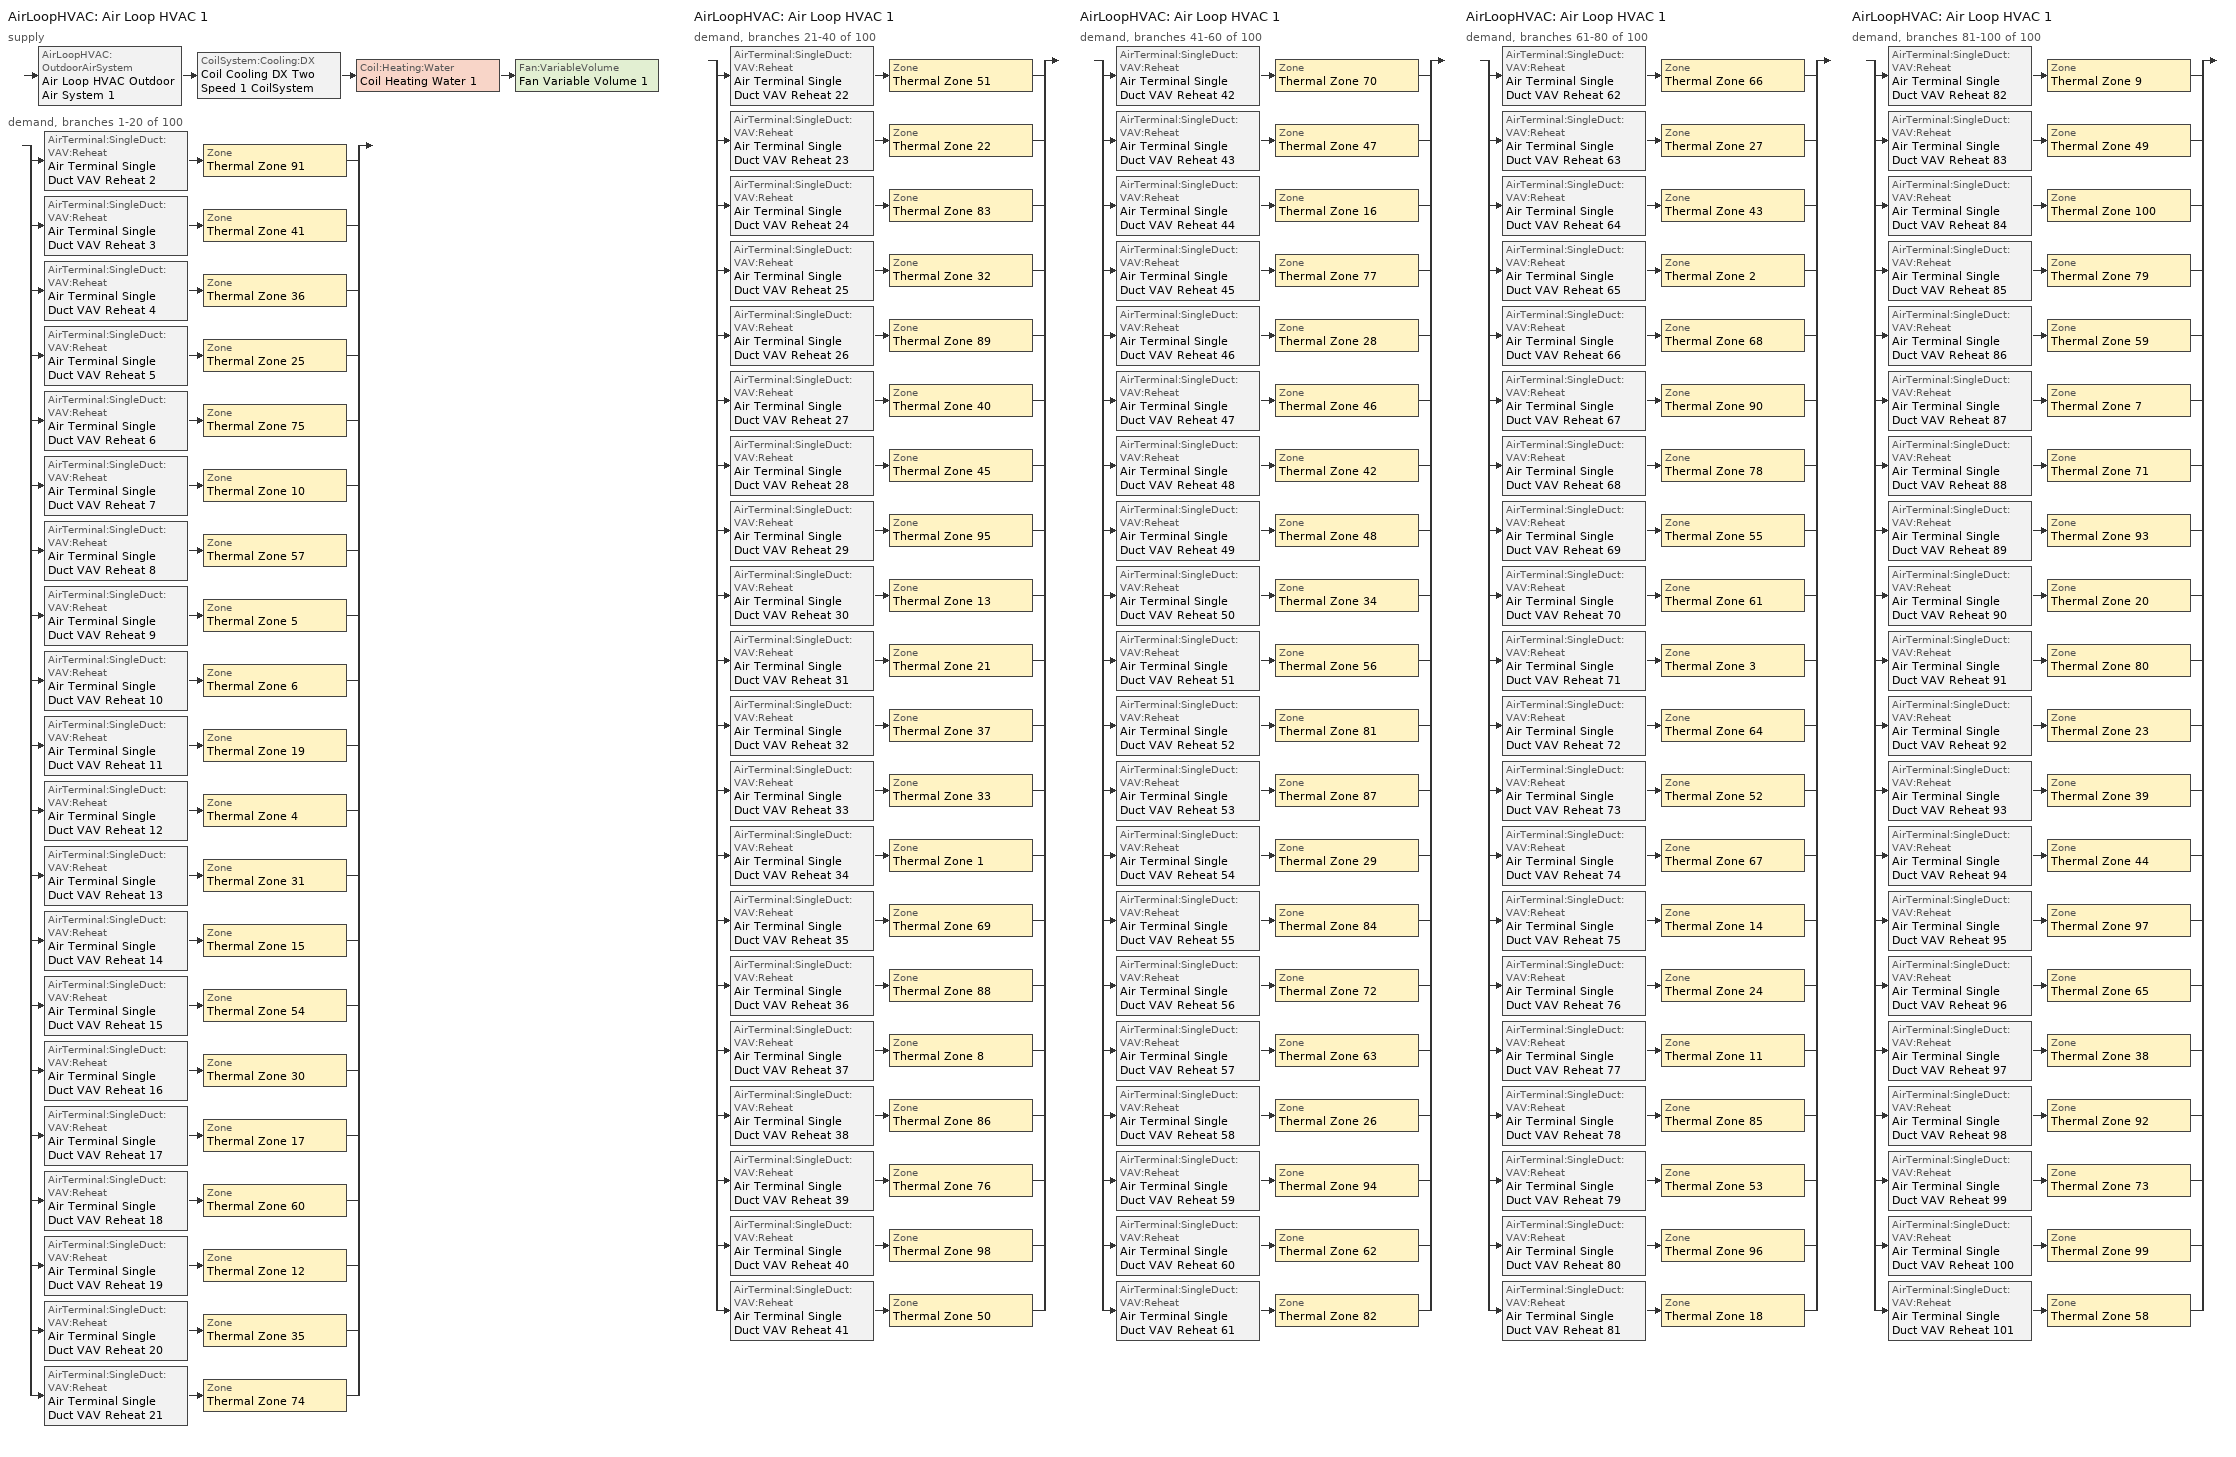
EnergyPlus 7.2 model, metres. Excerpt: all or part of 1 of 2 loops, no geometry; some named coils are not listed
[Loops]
AirLoopHVAC 'Air Loop HVAC 1'
 supply: AirLoopHVAC:OutdoorAirSystem 'Air Loop HVAC Outdoor Air System 1' > CoilSystem:Cooling:DX 'Coil Cooling DX Two Speed 1 CoilSystem' > Coil:Heating:Water 'Coil Heating Water 1' > Fan:VariableVolume 'Fan Variable Volume 1'
 demand, branches 1-20 of 100: split
  | AirTerminal:SingleDuct:VAV:Reheat 'Air Terminal Single Duct VAV Reheat 2' > Zone 'Thermal Zone 91'
  | AirTerminal:SingleDuct:VAV:Reheat 'Air Terminal Single Duct VAV Reheat 3' > Zone 'Thermal Zone 41'
  | AirTerminal:SingleDuct:VAV:Reheat 'Air Terminal Single Duct VAV Reheat 4' > Zone 'Thermal Zone 36'
  | AirTerminal:SingleDuct:VAV:Reheat 'Air Terminal Single Duct VAV Reheat 5' > Zone 'Thermal Zone 25'
  | AirTerminal:SingleDuct:VAV:Reheat 'Air Terminal Single Duct VAV Reheat 6' > Zone 'Thermal Zone 75'
  | AirTerminal:SingleDuct:VAV:Reheat 'Air Terminal Single Duct VAV Reheat 7' > Zone 'Thermal Zone 10'
  | AirTerminal:SingleDuct:VAV:Reheat 'Air Terminal Single Duct VAV Reheat 8' > Zone 'Thermal Zone 57'
  | AirTerminal:SingleDuct:VAV:Reheat 'Air Terminal Single Duct VAV Reheat 9' > Zone 'Thermal Zone 5'
  | AirTerminal:SingleDuct:VAV:Reheat 'Air Terminal Single Duct VAV Reheat 10' > Zone 'Thermal Zone 6'
  | AirTerminal:SingleDuct:VAV:Reheat 'Air Terminal Single Duct VAV Reheat 11' > Zone 'Thermal Zone 19'
  | AirTerminal:SingleDuct:VAV:Reheat 'Air Terminal Single Duct VAV Reheat 12' > Zone 'Thermal Zone 4'
  | AirTerminal:SingleDuct:VAV:Reheat 'Air Terminal Single Duct VAV Reheat 13' > Zone 'Thermal Zone 31'
  | AirTerminal:SingleDuct:VAV:Reheat 'Air Terminal Single Duct VAV Reheat 14' > Zone 'Thermal Zone 15'
  | AirTerminal:SingleDuct:VAV:Reheat 'Air Terminal Single Duct VAV Reheat 15' > Zone 'Thermal Zone 54'
  | AirTerminal:SingleDuct:VAV:Reheat 'Air Terminal Single Duct VAV Reheat 16' > Zone 'Thermal Zone 30'
  | AirTerminal:SingleDuct:VAV:Reheat 'Air Terminal Single Duct VAV Reheat 17' > Zone 'Thermal Zone 17'
  | AirTerminal:SingleDuct:VAV:Reheat 'Air Terminal Single Duct VAV Reheat 18' > Zone 'Thermal Zone 60'
  | AirTerminal:SingleDuct:VAV:Reheat 'Air Terminal Single Duct VAV Reheat 19' > Zone 'Thermal Zone 12'
  | AirTerminal:SingleDuct:VAV:Reheat 'Air Terminal Single Duct VAV Reheat 20' > Zone 'Thermal Zone 35'
  | AirTerminal:SingleDuct:VAV:Reheat 'Air Terminal Single Duct VAV Reheat 21' > Zone 'Thermal Zone 74'
AirLoopHVAC 'Air Loop HVAC 1'
 demand, branches 21-40 of 100: split
  | AirTerminal:SingleDuct:VAV:Reheat 'Air Terminal Single Duct VAV Reheat 22' > Zone 'Thermal Zone 51'
  | AirTerminal:SingleDuct:VAV:Reheat 'Air Terminal Single Duct VAV Reheat 23' > Zone 'Thermal Zone 22'
  | AirTerminal:SingleDuct:VAV:Reheat 'Air Terminal Single Duct VAV Reheat 24' > Zone 'Thermal Zone 83'
  | AirTerminal:SingleDuct:VAV:Reheat 'Air Terminal Single Duct VAV Reheat 25' > Zone 'Thermal Zone 32'
  | AirTerminal:SingleDuct:VAV:Reheat 'Air Terminal Single Duct VAV Reheat 26' > Zone 'Thermal Zone 89'
  | AirTerminal:SingleDuct:VAV:Reheat 'Air Terminal Single Duct VAV Reheat 27' > Zone 'Thermal Zone 40'
  | AirTerminal:SingleDuct:VAV:Reheat 'Air Terminal Single Duct VAV Reheat 28' > Zone 'Thermal Zone 45'
  | AirTerminal:SingleDuct:VAV:Reheat 'Air Terminal Single Duct VAV Reheat 29' > Zone 'Thermal Zone 95'
  | AirTerminal:SingleDuct:VAV:Reheat 'Air Terminal Single Duct VAV Reheat 30' > Zone 'Thermal Zone 13'
  | AirTerminal:SingleDuct:VAV:Reheat 'Air Terminal Single Duct VAV Reheat 31' > Zone 'Thermal Zone 21'
  | AirTerminal:SingleDuct:VAV:Reheat 'Air Terminal Single Duct VAV Reheat 32' > Zone 'Thermal Zone 37'
  | AirTerminal:SingleDuct:VAV:Reheat 'Air Terminal Single Duct VAV Reheat 33' > Zone 'Thermal Zone 33'
  | AirTerminal:SingleDuct:VAV:Reheat 'Air Terminal Single Duct VAV Reheat 34' > Zone 'Thermal Zone 1'
  | AirTerminal:SingleDuct:VAV:Reheat 'Air Terminal Single Duct VAV Reheat 35' > Zone 'Thermal Zone 69'
  | AirTerminal:SingleDuct:VAV:Reheat 'Air Terminal Single Duct VAV Reheat 36' > Zone 'Thermal Zone 88'
  | AirTerminal:SingleDuct:VAV:Reheat 'Air Terminal Single Duct VAV Reheat 37' > Zone 'Thermal Zone 8'
  | AirTerminal:SingleDuct:VAV:Reheat 'Air Terminal Single Duct VAV Reheat 38' > Zone 'Thermal Zone 86'
  | AirTerminal:SingleDuct:VAV:Reheat 'Air Terminal Single Duct VAV Reheat 39' > Zone 'Thermal Zone 76'
  | AirTerminal:SingleDuct:VAV:Reheat 'Air Terminal Single Duct VAV Reheat 40' > Zone 'Thermal Zone 98'
  | AirTerminal:SingleDuct:VAV:Reheat 'Air Terminal Single Duct VAV Reheat 41' > Zone 'Thermal Zone 50'
AirLoopHVAC 'Air Loop HVAC 1'
 demand, branches 41-60 of 100: split
  | AirTerminal:SingleDuct:VAV:Reheat 'Air Terminal Single Duct VAV Reheat 42' > Zone 'Thermal Zone 70'
  | AirTerminal:SingleDuct:VAV:Reheat 'Air Terminal Single Duct VAV Reheat 43' > Zone 'Thermal Zone 47'
  | AirTerminal:SingleDuct:VAV:Reheat 'Air Terminal Single Duct VAV Reheat 44' > Zone 'Thermal Zone 16'
  | AirTerminal:SingleDuct:VAV:Reheat 'Air Terminal Single Duct VAV Reheat 45' > Zone 'Thermal Zone 77'
  | AirTerminal:SingleDuct:VAV:Reheat 'Air Terminal Single Duct VAV Reheat 46' > Zone 'Thermal Zone 28'
  | AirTerminal:SingleDuct:VAV:Reheat 'Air Terminal Single Duct VAV Reheat 47' > Zone 'Thermal Zone 46'
  | AirTerminal:SingleDuct:VAV:Reheat 'Air Terminal Single Duct VAV Reheat 48' > Zone 'Thermal Zone 42'
  | AirTerminal:SingleDuct:VAV:Reheat 'Air Terminal Single Duct VAV Reheat 49' > Zone 'Thermal Zone 48'
  | AirTerminal:SingleDuct:VAV:Reheat 'Air Terminal Single Duct VAV Reheat 50' > Zone 'Thermal Zone 34'
  | AirTerminal:SingleDuct:VAV:Reheat 'Air Terminal Single Duct VAV Reheat 51' > Zone 'Thermal Zone 56'
  | AirTerminal:SingleDuct:VAV:Reheat 'Air Terminal Single Duct VAV Reheat 52' > Zone 'Thermal Zone 81'
  | AirTerminal:SingleDuct:VAV:Reheat 'Air Terminal Single Duct VAV Reheat 53' > Zone 'Thermal Zone 87'
  | AirTerminal:SingleDuct:VAV:Reheat 'Air Terminal Single Duct VAV Reheat 54' > Zone 'Thermal Zone 29'
  | AirTerminal:SingleDuct:VAV:Reheat 'Air Terminal Single Duct VAV Reheat 55' > Zone 'Thermal Zone 84'
  | AirTerminal:SingleDuct:VAV:Reheat 'Air Terminal Single Duct VAV Reheat 56' > Zone 'Thermal Zone 72'
  | AirTerminal:SingleDuct:VAV:Reheat 'Air Terminal Single Duct VAV Reheat 57' > Zone 'Thermal Zone 63'
  | AirTerminal:SingleDuct:VAV:Reheat 'Air Terminal Single Duct VAV Reheat 58' > Zone 'Thermal Zone 26'
  | AirTerminal:SingleDuct:VAV:Reheat 'Air Terminal Single Duct VAV Reheat 59' > Zone 'Thermal Zone 94'
  | AirTerminal:SingleDuct:VAV:Reheat 'Air Terminal Single Duct VAV Reheat 60' > Zone 'Thermal Zone 62'
  | AirTerminal:SingleDuct:VAV:Reheat 'Air Terminal Single Duct VAV Reheat 61' > Zone 'Thermal Zone 82'
AirLoopHVAC 'Air Loop HVAC 1'
 demand, branches 61-80 of 100: split
  | AirTerminal:SingleDuct:VAV:Reheat 'Air Terminal Single Duct VAV Reheat 62' > Zone 'Thermal Zone 66'
  | AirTerminal:SingleDuct:VAV:Reheat 'Air Terminal Single Duct VAV Reheat 63' > Zone 'Thermal Zone 27'
  | AirTerminal:SingleDuct:VAV:Reheat 'Air Terminal Single Duct VAV Reheat 64' > Zone 'Thermal Zone 43'
  | AirTerminal:SingleDuct:VAV:Reheat 'Air Terminal Single Duct VAV Reheat 65' > Zone 'Thermal Zone 2'
  | AirTerminal:SingleDuct:VAV:Reheat 'Air Terminal Single Duct VAV Reheat 66' > Zone 'Thermal Zone 68'
  | AirTerminal:SingleDuct:VAV:Reheat 'Air Terminal Single Duct VAV Reheat 67' > Zone 'Thermal Zone 90'
  | AirTerminal:SingleDuct:VAV:Reheat 'Air Terminal Single Duct VAV Reheat 68' > Zone 'Thermal Zone 78'
  | AirTerminal:SingleDuct:VAV:Reheat 'Air Terminal Single Duct VAV Reheat 69' > Zone 'Thermal Zone 55'
  | AirTerminal:SingleDuct:VAV:Reheat 'Air Terminal Single Duct VAV Reheat 70' > Zone 'Thermal Zone 61'
  | AirTerminal:SingleDuct:VAV:Reheat 'Air Terminal Single Duct VAV Reheat 71' > Zone 'Thermal Zone 3'
  | AirTerminal:SingleDuct:VAV:Reheat 'Air Terminal Single Duct VAV Reheat 72' > Zone 'Thermal Zone 64'
  | AirTerminal:SingleDuct:VAV:Reheat 'Air Terminal Single Duct VAV Reheat 73' > Zone 'Thermal Zone 52'
  | AirTerminal:SingleDuct:VAV:Reheat 'Air Terminal Single Duct VAV Reheat 74' > Zone 'Thermal Zone 67'
  | AirTerminal:SingleDuct:VAV:Reheat 'Air Terminal Single Duct VAV Reheat 75' > Zone 'Thermal Zone 14'
  | AirTerminal:SingleDuct:VAV:Reheat 'Air Terminal Single Duct VAV Reheat 76' > Zone 'Thermal Zone 24'
  | AirTerminal:SingleDuct:VAV:Reheat 'Air Terminal Single Duct VAV Reheat 77' > Zone 'Thermal Zone 11'
  | AirTerminal:SingleDuct:VAV:Reheat 'Air Terminal Single Duct VAV Reheat 78' > Zone 'Thermal Zone 85'
  | AirTerminal:SingleDuct:VAV:Reheat 'Air Terminal Single Duct VAV Reheat 79' > Zone 'Thermal Zone 53'
  | AirTerminal:SingleDuct:VAV:Reheat 'Air Terminal Single Duct VAV Reheat 80' > Zone 'Thermal Zone 96'
  | AirTerminal:SingleDuct:VAV:Reheat 'Air Terminal Single Duct VAV Reheat 81' > Zone 'Thermal Zone 18'
AirLoopHVAC 'Air Loop HVAC 1'
 demand, branches 81-100 of 100: split
  | AirTerminal:SingleDuct:VAV:Reheat 'Air Terminal Single Duct VAV Reheat 82' > Zone 'Thermal Zone 9'
  | AirTerminal:SingleDuct:VAV:Reheat 'Air Terminal Single Duct VAV Reheat 83' > Zone 'Thermal Zone 49'
  | AirTerminal:SingleDuct:VAV:Reheat 'Air Terminal Single Duct VAV Reheat 84' > Zone 'Thermal Zone 100'
  | AirTerminal:SingleDuct:VAV:Reheat 'Air Terminal Single Duct VAV Reheat 85' > Zone 'Thermal Zone 79'
  | AirTerminal:SingleDuct:VAV:Reheat 'Air Terminal Single Duct VAV Reheat 86' > Zone 'Thermal Zone 59'
  | AirTerminal:SingleDuct:VAV:Reheat 'Air Terminal Single Duct VAV Reheat 87' > Zone 'Thermal Zone 7'
  | AirTerminal:SingleDuct:VAV:Reheat 'Air Terminal Single Duct VAV Reheat 88' > Zone 'Thermal Zone 71'
  | AirTerminal:SingleDuct:VAV:Reheat 'Air Terminal Single Duct VAV Reheat 89' > Zone 'Thermal Zone 93'
  | AirTerminal:SingleDuct:VAV:Reheat 'Air Terminal Single Duct VAV Reheat 90' > Zone 'Thermal Zone 20'
  | AirTerminal:SingleDuct:VAV:Reheat 'Air Terminal Single Duct VAV Reheat 91' > Zone 'Thermal Zone 80'
  | AirTerminal:SingleDuct:VAV:Reheat 'Air Terminal Single Duct VAV Reheat 92' > Zone 'Thermal Zone 23'
  | AirTerminal:SingleDuct:VAV:Reheat 'Air Terminal Single Duct VAV Reheat 93' > Zone 'Thermal Zone 39'
  | AirTerminal:SingleDuct:VAV:Reheat 'Air Terminal Single Duct VAV Reheat 94' > Zone 'Thermal Zone 44'
  | AirTerminal:SingleDuct:VAV:Reheat 'Air Terminal Single Duct VAV Reheat 95' > Zone 'Thermal Zone 97'
  | AirTerminal:SingleDuct:VAV:Reheat 'Air Terminal Single Duct VAV Reheat 96' > Zone 'Thermal Zone 65'
  | AirTerminal:SingleDuct:VAV:Reheat 'Air Terminal Single Duct VAV Reheat 97' > Zone 'Thermal Zone 38'
  | AirTerminal:SingleDuct:VAV:Reheat 'Air Terminal Single Duct VAV Reheat 98' > Zone 'Thermal Zone 92'
  | AirTerminal:SingleDuct:VAV:Reheat 'Air Terminal Single Duct VAV Reheat 99' > Zone 'Thermal Zone 73'
  | AirTerminal:SingleDuct:VAV:Reheat 'Air Terminal Single Duct VAV Reheat 100' > Zone 'Thermal Zone 99'
  | AirTerminal:SingleDuct:VAV:Reheat 'Air Terminal Single Duct VAV Reheat 101' > Zone 'Thermal Zone 58'
[AirLoopHVAC]
Air Loop HVAC 1: Design Supply Air Flow Rate {m3/s}=AutoSize
[Sizing:System]
Air Loop HVAC 1: Type of Load to Size On=Sensible; Design Outdoor Air Flow Rate {m3/s}=Autosize; Minimum System Air Flow Ratio=0.3; Preheat Design Temperature {C}=7; Preheat Design Humidity Ratio {kgWater/kgDryAir}=0.008; Precool Design Temperature {C}=12.8; Precool Design Humidity Ratio {kgWater/kgDryAir}=0.008; Central Cooling Design Supply Air Temperature {C}=12.8; Central Heating Design Supply Air Temperature {C}=12.8; Sizing Option=NonCoincident; 100% Outdoor Air in Cooling=Yes; 100% Outdoor Air in Heating=Yes; Central Cooling Design Supply Air Humidity Ratio {kgWater/kgDryAir}=0.0085; Central Heating Design Supply Air Humidity Ratio {kgWater/kgDryAir}=0.008; Cooling Design Air Flow Method=DesignDay; Cooling Design Air Flow Rate {m3/s}=0; Heating Design Air Flow Method=DesignDay; Heating Design Air Flow Rate {m3/s}=0; System Outdoor Air Method=ZoneSum
[Controller:WaterCoil]
Controller Water Coil 1: Control Variable=Temperature; Action=Normal; Actuator Variable=Flow; Controller Convergence Tolerance {deltaC}=Autosize; Maximum Actuated Flow {m3/s}=Autosize; Minimum Actuated Flow {m3/s}=1e-07
[Controller:OutdoorAir]
Controller Outdoor Air 1: Minimum Outdoor Air Flow Rate {m3/s}=Autosize; Maximum Outdoor Air Flow Rate {m3/s}=Autosize; Economizer Control Type=FixedDryBulb; Economizer Control Action Type=ModulateFlow; Economizer Maximum Limit Dry-Bulb Temperature {C}=30; Economizer Maximum Limit Enthalpy {J/kg}=64000; Economizer Minimum Limit Dry-Bulb Temperature {C}=-100; Lockout Type=NoLockout; Minimum Limit Type=FixedMinimum; High Humidity Control=No; Control High Indoor Humidity Based on Outdoor Humidity Ratio=Yes; Heat Recovery Bypass Control Type=BypassWhenOAFlowGreaterThanMinimum
[SetpointManager:MixedAir] Control Variable=Temperature
Setpoint Manager Mixed Air 3; Setpoint Manager Mixed Air 2; Setpoint Manager Mixed Air 1
[CoilSystem:Cooling:DX]
Coil Cooling DX Two Speed 1 CoilSystem: Availability Schedule=Always_On; Cooling Coil=Coil Cooling DX Two Speed 1
[Coil:Cooling:DX:TwoSpeed]
Coil Cooling DX Two Speed 1: Availability Schedule=Always_On; Rated High Speed Total Cooling Capacity {W}=Autosize; Rated High Speed Sensible Heat Ratio=Autosize; Rated High Speed COP {W/W}=5.5; Rated High Speed Air Flow Rate {m3/s}=Autosize; Total Cooling Capacity Function of Temperature Curve=Curve Biquadratic 1; Total Cooling Capacity Function of Flow Fraction Curve=Curve Quadratic 1; Energy Input Ratio Function of Temperature Curve=Curve Biquadratic 2; Energy Input Ratio Function of Flow Fraction Curve=Curve Quadratic 2; Part Load Fraction Correlation Curve=Curve Quadratic 3; Rated Low Speed Total Cooling Capacity {W}=Autosize; Rated Low Speed Sensible Heat Ratio=0.69; Rated Low Speed COP {W/W}=6.6; Rated Low Speed Air Flow Rate {m3/s}=Autosize; Low Speed Total Cooling Capacity Function of Temperature Curve=Curve Biquadratic 3; Low Speed Energy Input Ratio Function of Temperature Curve=Curve Biquadratic 4; Condenser Type=AirCooled; High Speed Evaporative Condenser Effectiveness=0; Low Speed Evaporative Condenser Effectiveness=0; Basin Heater Capacity {W/K}=10; Basin Heater Setpoint Temperature {C}=2
[Coil:Heating:Water]
Coil Heating Water 1: Availability Schedule=Always_On; U-Factor Times Area Value {W/K}=Autosize; Maximum Water Flow Rate {m3/s}=Autosize; Performance Input Method=UFactorTimesAreaAndDesignWaterFlowRate; Rated Capacity {W}=Autosize; Rated Inlet Water Temperature {C}=82.2; Rated Inlet Air Temperature {C}=16.6; Rated Outlet Water Temperature {C}=71.1; Rated Outlet Air Temperature {C}=32.2; Rated Ratio for Air and Water Convection=0.5
[Fan:VariableVolume]
Fan Variable Volume 1: Availability Schedule=Always_On; Fan Efficiency=0.5; Pressure Rise {Pa}=500; Maximum Flow Rate {m3/s}=AutoSize; Fan Power Minimum Flow Rate Input Method=FixedFlowRate; Fan Power Minimum Flow Fraction=0; Fan Power Minimum Air Flow Rate {m3/s}=0; Motor Efficiency=0.93; Motor In Airstream Fraction=1; Fan Power Coefficient 1=0.0407599; Fan Power Coefficient 2=0.088045; Fan Power Coefficient 3=-0.0729261; Fan Power Coefficient 4=0.94374; Fan Power Coefficient 5=0
[SetpointManager:Scheduled]
Setpoint Manager Scheduled 1: Control Variable=Temperature; Schedule=Deck_Temperature
[AirTerminal:SingleDuct:VAV:Reheat] Availability Schedule=Always_On; Maximum Air Flow Rate {m3/s}=Autosize; Zone Minimum Air Flow Input Method=Constant; Constant Minimum Air Flow Fraction=0.3; Fixed Minimum Air Flow Rate {m3/s}=0.3; Maximum Hot Water or Steam Flow Rate {m3/s}=Autosize; Minimum Hot Water or Steam Flow Rate {m3/s}=0; Convergence Tolerance=0.001; Damper Heating Action=Normal; Maximum Flow per Zone Floor Area During Reheat {m3/s-m2}=Autocalculate; Maximum Flow Fraction During Reheat=Autocalculate; Maximum Reheat Air Temperature {C}=35
Name | Reheat Coil
Air Terminal Single Duct VAV Reheat 2 | Coil Heating Water 3
Air Terminal Single Duct VAV Reheat 3 | Coil Heating Water 4
Air Terminal Single Duct VAV Reheat 4 | Coil Heating Water 5
Air Terminal Single Duct VAV Reheat 5 | Coil Heating Water 6
Air Terminal Single Duct VAV Reheat 6 | Coil Heating Water 7
Air Terminal Single Duct VAV Reheat 7 | Coil Heating Water 8
Air Terminal Single Duct VAV Reheat 8 | Coil Heating Water 9
Air Terminal Single Duct VAV Reheat 9 | Coil Heating Water 10
Air Terminal Single Duct VAV Reheat 10 | Coil Heating Water 11
Air Terminal Single Duct VAV Reheat 11 | Coil Heating Water 12
Air Terminal Single Duct VAV Reheat 12 | Coil Heating Water 13
Air Terminal Single Duct VAV Reheat 13 | Coil Heating Water 14
Air Terminal Single Duct VAV Reheat 14 | Coil Heating Water 15
Air Terminal Single Duct VAV Reheat 15 | Coil Heating Water 16
Air Terminal Single Duct VAV Reheat 16 | Coil Heating Water 17
Air Terminal Single Duct VAV Reheat 17 | Coil Heating Water 18
Air Terminal Single Duct VAV Reheat 18 | Coil Heating Water 19
Air Terminal Single Duct VAV Reheat 19 | Coil Heating Water 20
Air Terminal Single Duct VAV Reheat 20 | Coil Heating Water 21
Air Terminal Single Duct VAV Reheat 21 | Coil Heating Water 22
Air Terminal Single Duct VAV Reheat 22 | Coil Heating Water 23
Air Terminal Single Duct VAV Reheat 23 | Coil Heating Water 24
Air Terminal Single Duct VAV Reheat 24 | Coil Heating Water 25
Air Terminal Single Duct VAV Reheat 25 | Coil Heating Water 26
Air Terminal Single Duct VAV Reheat 26 | Coil Heating Water 27
Air Terminal Single Duct VAV Reheat 27 | Coil Heating Water 28
Air Terminal Single Duct VAV Reheat 28 | Coil Heating Water 29
Air Terminal Single Duct VAV Reheat 29 | Coil Heating Water 30
Air Terminal Single Duct VAV Reheat 30 | Coil Heating Water 31
Air Terminal Single Duct VAV Reheat 31 | Coil Heating Water 32
Air Terminal Single Duct VAV Reheat 32 | Coil Heating Water 33
Air Terminal Single Duct VAV Reheat 33 | Coil Heating Water 34
Air Terminal Single Duct VAV Reheat 34 | Coil Heating Water 35
Air Terminal Single Duct VAV Reheat 35 | Coil Heating Water 36
Air Terminal Single Duct VAV Reheat 36 | Coil Heating Water 37
Air Terminal Single Duct VAV Reheat 37 | Coil Heating Water 38
Air Terminal Single Duct VAV Reheat 38 | Coil Heating Water 39
Air Terminal Single Duct VAV Reheat 39 | Coil Heating Water 40
Air Terminal Single Duct VAV Reheat 40 | Coil Heating Water 41
Air Terminal Single Duct VAV Reheat 41 | Coil Heating Water 42
Air Terminal Single Duct VAV Reheat 42 | Coil Heating Water 43
Air Terminal Single Duct VAV Reheat 43 | Coil Heating Water 44
Air Terminal Single Duct VAV Reheat 44 | Coil Heating Water 45
Air Terminal Single Duct VAV Reheat 45 | Coil Heating Water 46
Air Terminal Single Duct VAV Reheat 46 | Coil Heating Water 47
Air Terminal Single Duct VAV Reheat 47 | Coil Heating Water 48
Air Terminal Single Duct VAV Reheat 48 | Coil Heating Water 49
Air Terminal Single Duct VAV Reheat 49 | Coil Heating Water 50
Air Terminal Single Duct VAV Reheat 50 | Coil Heating Water 51
Air Terminal Single Duct VAV Reheat 51 | Coil Heating Water 52
Air Terminal Single Duct VAV Reheat 52 | Coil Heating Water 53
Air Terminal Single Duct VAV Reheat 53 | Coil Heating Water 54
Air Terminal Single Duct VAV Reheat 54 | Coil Heating Water 55
Air Terminal Single Duct VAV Reheat 55 | Coil Heating Water 56
Air Terminal Single Duct VAV Reheat 56 | Coil Heating Water 57
Air Terminal Single Duct VAV Reheat 57 | Coil Heating Water 58
Air Terminal Single Duct VAV Reheat 58 | Coil Heating Water 59
Air Terminal Single Duct VAV Reheat 59 | Coil Heating Water 60
Air Terminal Single Duct VAV Reheat 60 | Coil Heating Water 61
Air Terminal Single Duct VAV Reheat 61 | Coil Heating Water 62
Air Terminal Single Duct VAV Reheat 62 | Coil Heating Water 63
Air Terminal Single Duct VAV Reheat 63 | Coil Heating Water 64
Air Terminal Single Duct VAV Reheat 64 | Coil Heating Water 65
Air Terminal Single Duct VAV Reheat 65 | Coil Heating Water 66
Air Terminal Single Duct VAV Reheat 66 | Coil Heating Water 67
Air Terminal Single Duct VAV Reheat 67 | Coil Heating Water 68
Air Terminal Single Duct VAV Reheat 68 | Coil Heating Water 69
Air Terminal Single Duct VAV Reheat 69 | Coil Heating Water 70
Air Terminal Single Duct VAV Reheat 70 | Coil Heating Water 71
Air Terminal Single Duct VAV Reheat 71 | Coil Heating Water 72
Air Terminal Single Duct VAV Reheat 72 | Coil Heating Water 73
Air Terminal Single Duct VAV Reheat 73 | Coil Heating Water 74
Air Terminal Single Duct VAV Reheat 74 | Coil Heating Water 75
Air Terminal Single Duct VAV Reheat 75 | Coil Heating Water 76
Air Terminal Single Duct VAV Reheat 76 | Coil Heating Water 77
Air Terminal Single Duct VAV Reheat 77 | Coil Heating Water 78
Air Terminal Single Duct VAV Reheat 78 | Coil Heating Water 79
Air Terminal Single Duct VAV Reheat 79 | Coil Heating Water 80
Air Terminal Single Duct VAV Reheat 80 | Coil Heating Water 81
Air Terminal Single Duct VAV Reheat 81 | Coil Heating Water 82
Air Terminal Single Duct VAV Reheat 82 | Coil Heating Water 83
Air Terminal Single Duct VAV Reheat 83 | Coil Heating Water 84
Air Terminal Single Duct VAV Reheat 84 | Coil Heating Water 85
Air Terminal Single Duct VAV Reheat 85 | Coil Heating Water 86
Air Terminal Single Duct VAV Reheat 86 | Coil Heating Water 87
Air Terminal Single Duct VAV Reheat 87 | Coil Heating Water 88
Air Terminal Single Duct VAV Reheat 88 | Coil Heating Water 89
Air Terminal Single Duct VAV Reheat 89 | Coil Heating Water 90
Air Terminal Single Duct VAV Reheat 90 | Coil Heating Water 91
Air Terminal Single Duct VAV Reheat 91 | Coil Heating Water 92
Air Terminal Single Duct VAV Reheat 92 | Coil Heating Water 93
Air Terminal Single Duct VAV Reheat 93 | Coil Heating Water 94
Air Terminal Single Duct VAV Reheat 94 | Coil Heating Water 95
Air Terminal Single Duct VAV Reheat 95 | Coil Heating Water 96
Air Terminal Single Duct VAV Reheat 96 | Coil Heating Water 97
Air Terminal Single Duct VAV Reheat 97 | Coil Heating Water 98
Air Terminal Single Duct VAV Reheat 98 | Coil Heating Water 99
Air Terminal Single Duct VAV Reheat 99 | Coil Heating Water 100
Air Terminal Single Duct VAV Reheat 100 | Coil Heating Water 101
Air Terminal Single Duct VAV Reheat 101 | Coil Heating Water 102
[ZoneControl:Thermostat] Control Object Type 1=ThermostatSetpoint:DualSetpoint; Control Name 1=Thermostat Setpoint Dual Setpoint 1
Name | Zone or ZoneList | Control Type Schedule
Thermal Zone 95 Thermostat | Thermal Zone 95 | Thermal Zone 95 Thermostat Schedule
Thermal Zone 24 Thermostat | Thermal Zone 24 | Thermal Zone 24 Thermostat Schedule
Thermal Zone 99 Thermostat | Thermal Zone 99 | Thermal Zone 99 Thermostat Schedule
Thermal Zone 50 Thermostat | Thermal Zone 50 | Thermal Zone 50 Thermostat Schedule
Thermal Zone 4 Thermostat | Thermal Zone 4 | Thermal Zone 4 Thermostat Schedule
Thermal Zone 94 Thermostat | Thermal Zone 94 | Thermal Zone 94 Thermostat Schedule
Thermal Zone 65 Thermostat | Thermal Zone 65 | Thermal Zone 65 Thermostat Schedule
Thermal Zone 32 Thermostat | Thermal Zone 32 | Thermal Zone 32 Thermostat Schedule
Thermal Zone 20 Thermostat | Thermal Zone 20 | Thermal Zone 20 Thermostat Schedule
Thermal Zone 51 Thermostat | Thermal Zone 51 | Thermal Zone 51 Thermostat Schedule
Thermal Zone 58 Thermostat | Thermal Zone 58 | Thermal Zone 58 Thermostat Schedule
Thermal Zone 41 Thermostat | Thermal Zone 41 | Thermal Zone 41 Thermostat Schedule
Thermal Zone 38 Thermostat | Thermal Zone 38 | Thermal Zone 38 Thermostat Schedule
Thermal Zone 37 Thermostat | Thermal Zone 37 | Thermal Zone 37 Thermostat Schedule
Thermal Zone 39 Thermostat | Thermal Zone 39 | Thermal Zone 39 Thermostat Schedule
Thermal Zone 92 Thermostat | Thermal Zone 92 | Thermal Zone 92 Thermostat Schedule
Thermal Zone 56 Thermostat | Thermal Zone 56 | Thermal Zone 56 Thermostat Schedule
Thermal Zone 59 Thermostat | Thermal Zone 59 | Thermal Zone 59 Thermostat Schedule
Thermal Zone 76 Thermostat | Thermal Zone 76 | Thermal Zone 76 Thermostat Schedule
Thermal Zone 77 Thermostat | Thermal Zone 77 | Thermal Zone 77 Thermostat Schedule
Thermal Zone 93 Thermostat | Thermal Zone 93 | Thermal Zone 93 Thermostat Schedule
Thermal Zone 25 Thermostat | Thermal Zone 25 | Thermal Zone 25 Thermostat Schedule
Thermal Zone 35 Thermostat | Thermal Zone 35 | Thermal Zone 35 Thermostat Schedule
Thermal Zone 66 Thermostat | Thermal Zone 66 | Thermal Zone 66 Thermostat Schedule
Thermal Zone 79 Thermostat | Thermal Zone 79 | Thermal Zone 79 Thermostat Schedule
Thermal Zone 34 Thermostat | Thermal Zone 34 | Thermal Zone 34 Thermostat Schedule
Thermal Zone 1 Thermostat | Thermal Zone 1 | Thermal Zone 1 Thermostat Schedule
Thermal Zone 73 Thermostat | Thermal Zone 73 | Thermal Zone 73 Thermostat Schedule
Thermal Zone 55 Thermostat | Thermal Zone 55 | Thermal Zone 55 Thermostat Schedule
Thermal Zone 9 Thermostat | Thermal Zone 9 | Thermal Zone 9 Thermostat Schedule
Thermal Zone 90 Thermostat | Thermal Zone 90 | Thermal Zone 90 Thermostat Schedule
Thermal Zone 71 Thermostat | Thermal Zone 71 | Thermal Zone 71 Thermostat Schedule
Thermal Zone 86 Thermostat | Thermal Zone 86 | Thermal Zone 86 Thermostat Schedule
Thermal Zone 30 Thermostat | Thermal Zone 30 | Thermal Zone 30 Thermostat Schedule
Thermal Zone 8 Thermostat | Thermal Zone 8 | Thermal Zone 8 Thermostat Schedule
Thermal Zone 45 Thermostat | Thermal Zone 45 | Thermal Zone 45 Thermostat Schedule
Thermal Zone 40 Thermostat | Thermal Zone 40 | Thermal Zone 40 Thermostat Schedule
Thermal Zone 46 Thermostat | Thermal Zone 46 | Thermal Zone 46 Thermostat Schedule
Thermal Zone 62 Thermostat | Thermal Zone 62 | Thermal Zone 62 Thermostat Schedule
Thermal Zone 18 Thermostat | Thermal Zone 18 | Thermal Zone 18 Thermostat Schedule
Thermal Zone 57 Thermostat | Thermal Zone 57 | Thermal Zone 57 Thermostat Schedule
Thermal Zone 98 Thermostat | Thermal Zone 98 | Thermal Zone 98 Thermostat Schedule
Thermal Zone 48 Thermostat | Thermal Zone 48 | Thermal Zone 48 Thermostat Schedule
Thermal Zone 21 Thermostat | Thermal Zone 21 | Thermal Zone 21 Thermostat Schedule
Thermal Zone 7 Thermostat | Thermal Zone 7 | Thermal Zone 7 Thermostat Schedule
Thermal Zone 85 Thermostat | Thermal Zone 85 | Thermal Zone 85 Thermostat Schedule
Thermal Zone 60 Thermostat | Thermal Zone 60 | Thermal Zone 60 Thermostat Schedule
Thermal Zone 43 Thermostat | Thermal Zone 43 | Thermal Zone 43 Thermostat Schedule
Thermal Zone 19 Thermostat | Thermal Zone 19 | Thermal Zone 19 Thermostat Schedule
Thermal Zone 89 Thermostat | Thermal Zone 89 | Thermal Zone 89 Thermostat Schedule
Thermal Zone 53 Thermostat | Thermal Zone 53 | Thermal Zone 53 Thermostat Schedule
Thermal Zone 80 Thermostat | Thermal Zone 80 | Thermal Zone 80 Thermostat Schedule
Thermal Zone 78 Thermostat | Thermal Zone 78 | Thermal Zone 78 Thermostat Schedule
Thermal Zone 69 Thermostat | Thermal Zone 69 | Thermal Zone 69 Thermostat Schedule
Thermal Zone 28 Thermostat | Thermal Zone 28 | Thermal Zone 28 Thermostat Schedule
Thermal Zone 10 Thermostat | Thermal Zone 10 | Thermal Zone 10 Thermostat Schedule
Thermal Zone 5 Thermostat | Thermal Zone 5 | Thermal Zone 5 Thermostat Schedule
Thermal Zone 27 Thermostat | Thermal Zone 27 | Thermal Zone 27 Thermostat Schedule
Thermal Zone 81 Thermostat | Thermal Zone 81 | Thermal Zone 81 Thermostat Schedule
Thermal Zone 68 Thermostat | Thermal Zone 68 | Thermal Zone 68 Thermostat Schedule
Thermal Zone 67 Thermostat | Thermal Zone 67 | Thermal Zone 67 Thermostat Schedule
Thermal Zone 61 Thermostat | Thermal Zone 61 | Thermal Zone 61 Thermostat Schedule
Thermal Zone 100 Thermostat | Thermal Zone 100 | Thermal Zone 100 Thermostat Schedule
Thermal Zone 91 Thermostat | Thermal Zone 91 | Thermal Zone 91 Thermostat Schedule
Thermal Zone 75 Thermostat | Thermal Zone 75 | Thermal Zone 75 Thermostat Schedule
Thermal Zone 36 Thermostat | Thermal Zone 36 | Thermal Zone 36 Thermostat Schedule
Thermal Zone 15 Thermostat | Thermal Zone 15 | Thermal Zone 15 Thermostat Schedule
Thermal Zone 88 Thermostat | Thermal Zone 88 | Thermal Zone 88 Thermostat Schedule
Thermal Zone 16 Thermostat | Thermal Zone 16 | Thermal Zone 16 Thermostat Schedule
Thermal Zone 11 Thermostat | Thermal Zone 11 | Thermal Zone 11 Thermostat Schedule
Thermal Zone 44 Thermostat | Thermal Zone 44 | Thermal Zone 44 Thermostat Schedule
Thermal Zone 70 Thermostat | Thermal Zone 70 | Thermal Zone 70 Thermostat Schedule
Thermal Zone 97 Thermostat | Thermal Zone 97 | Thermal Zone 97 Thermostat Schedule
Thermal Zone 84 Thermostat | Thermal Zone 84 | Thermal Zone 84 Thermostat Schedule
Thermal Zone 14 Thermostat | Thermal Zone 14 | Thermal Zone 14 Thermostat Schedule
Thermal Zone 12 Thermostat | Thermal Zone 12 | Thermal Zone 12 Thermostat Schedule
Thermal Zone 83 Thermostat | Thermal Zone 83 | Thermal Zone 83 Thermostat Schedule
Thermal Zone 52 Thermostat | Thermal Zone 52 | Thermal Zone 52 Thermostat Schedule
Thermal Zone 33 Thermostat | Thermal Zone 33 | Thermal Zone 33 Thermostat Schedule
Thermal Zone 82 Thermostat | Thermal Zone 82 | Thermal Zone 82 Thermostat Schedule
Thermal Zone 3 Thermostat | Thermal Zone 3 | Thermal Zone 3 Thermostat Schedule
Thermal Zone 49 Thermostat | Thermal Zone 49 | Thermal Zone 49 Thermostat Schedule
Thermal Zone 13 Thermostat | Thermal Zone 13 | Thermal Zone 13 Thermostat Schedule
Thermal Zone 42 Thermostat | Thermal Zone 42 | Thermal Zone 42 Thermostat Schedule
Thermal Zone 47 Thermostat | Thermal Zone 47 | Thermal Zone 47 Thermostat Schedule
Thermal Zone 64 Thermostat | Thermal Zone 64 | Thermal Zone 64 Thermostat Schedule
Thermal Zone 54 Thermostat | Thermal Zone 54 | Thermal Zone 54 Thermostat Schedule
Thermal Zone 74 Thermostat | Thermal Zone 74 | Thermal Zone 74 Thermostat Schedule
Thermal Zone 6 Thermostat | Thermal Zone 6 | Thermal Zone 6 Thermostat Schedule
Thermal Zone 23 Thermostat | Thermal Zone 23 | Thermal Zone 23 Thermostat Schedule
Thermal Zone 63 Thermostat | Thermal Zone 63 | Thermal Zone 63 Thermostat Schedule
Thermal Zone 29 Thermostat | Thermal Zone 29 | Thermal Zone 29 Thermostat Schedule
Thermal Zone 96 Thermostat | Thermal Zone 96 | Thermal Zone 96 Thermostat Schedule
Thermal Zone 26 Thermostat | Thermal Zone 26 | Thermal Zone 26 Thermostat Schedule
Thermal Zone 17 Thermostat | Thermal Zone 17 | Thermal Zone 17 Thermostat Schedule
Thermal Zone 72 Thermostat | Thermal Zone 72 | Thermal Zone 72 Thermostat Schedule
Thermal Zone 31 Thermostat | Thermal Zone 31 | Thermal Zone 31 Thermostat Schedule
Thermal Zone 22 Thermostat | Thermal Zone 22 | Thermal Zone 22 Thermostat Schedule
Thermal Zone 87 Thermostat | Thermal Zone 87 | Thermal Zone 87 Thermostat Schedule
Thermal Zone 2 Thermostat | Thermal Zone 2 | Thermal Zone 2 Thermostat Schedule
[ThermostatSetpoint:DualSetpoint]
Thermostat Setpoint Dual Setpoint 1: Heating Setpoint Temperature Schedule=Heating Sch; Cooling Setpoint Temperature Schedule=Cooling Sch
[Zone equipment]
Thermal Zone 95: Air Terminal Single Duct VAV Reheat 29
Thermal Zone 24: Air Terminal Single Duct VAV Reheat 76
Thermal Zone 99: Air Terminal Single Duct VAV Reheat 100
Thermal Zone 50: Air Terminal Single Duct VAV Reheat 41
Thermal Zone 4: Air Terminal Single Duct VAV Reheat 12
Thermal Zone 94: Air Terminal Single Duct VAV Reheat 59
Thermal Zone 65: Air Terminal Single Duct VAV Reheat 96
Thermal Zone 32: Air Terminal Single Duct VAV Reheat 25
Thermal Zone 20: Air Terminal Single Duct VAV Reheat 90
Thermal Zone 51: Air Terminal Single Duct VAV Reheat 22
Thermal Zone 58: Air Terminal Single Duct VAV Reheat 101
Thermal Zone 41: Air Terminal Single Duct VAV Reheat 3
Thermal Zone 38: Air Terminal Single Duct VAV Reheat 97
Thermal Zone 37: Air Terminal Single Duct VAV Reheat 32
Thermal Zone 39: Air Terminal Single Duct VAV Reheat 93
Thermal Zone 92: Air Terminal Single Duct VAV Reheat 98
Thermal Zone 56: Air Terminal Single Duct VAV Reheat 51
Thermal Zone 59: Air Terminal Single Duct VAV Reheat 86
Thermal Zone 76: Air Terminal Single Duct VAV Reheat 39
Thermal Zone 77: Air Terminal Single Duct VAV Reheat 45
Thermal Zone 93: Air Terminal Single Duct VAV Reheat 89
Thermal Zone 25: Air Terminal Single Duct VAV Reheat 5
Thermal Zone 35: Air Terminal Single Duct VAV Reheat 20
Thermal Zone 66: Air Terminal Single Duct VAV Reheat 62
Thermal Zone 79: Air Terminal Single Duct VAV Reheat 85
Thermal Zone 34: Air Terminal Single Duct VAV Reheat 50
Thermal Zone 1: Air Terminal Single Duct VAV Reheat 34
Thermal Zone 73: Air Terminal Single Duct VAV Reheat 99
Thermal Zone 55: Air Terminal Single Duct VAV Reheat 69
Thermal Zone 9: Air Terminal Single Duct VAV Reheat 82
Thermal Zone 90: Air Terminal Single Duct VAV Reheat 67
Thermal Zone 71: Air Terminal Single Duct VAV Reheat 88
Thermal Zone 86: Air Terminal Single Duct VAV Reheat 38
Thermal Zone 30: Air Terminal Single Duct VAV Reheat 16
Thermal Zone 8: Air Terminal Single Duct VAV Reheat 37
Thermal Zone 45: Air Terminal Single Duct VAV Reheat 28
Thermal Zone 40: Air Terminal Single Duct VAV Reheat 27
Thermal Zone 46: Air Terminal Single Duct VAV Reheat 47
Thermal Zone 62: Air Terminal Single Duct VAV Reheat 60
Thermal Zone 18: Air Terminal Single Duct VAV Reheat 81
Thermal Zone 57: Air Terminal Single Duct VAV Reheat 8
Thermal Zone 98: Air Terminal Single Duct VAV Reheat 40
Thermal Zone 48: Air Terminal Single Duct VAV Reheat 49
Thermal Zone 21: Air Terminal Single Duct VAV Reheat 31
Thermal Zone 7: Air Terminal Single Duct VAV Reheat 87
Thermal Zone 85: Air Terminal Single Duct VAV Reheat 78
Thermal Zone 60: Air Terminal Single Duct VAV Reheat 18
Thermal Zone 43: Air Terminal Single Duct VAV Reheat 64
Thermal Zone 19: Air Terminal Single Duct VAV Reheat 11
Thermal Zone 89: Air Terminal Single Duct VAV Reheat 26
Thermal Zone 53: Air Terminal Single Duct VAV Reheat 79
Thermal Zone 80: Air Terminal Single Duct VAV Reheat 91
Thermal Zone 78: Air Terminal Single Duct VAV Reheat 68
Thermal Zone 69: Air Terminal Single Duct VAV Reheat 35
Thermal Zone 28: Air Terminal Single Duct VAV Reheat 46
Thermal Zone 10: Air Terminal Single Duct VAV Reheat 7
Thermal Zone 5: Air Terminal Single Duct VAV Reheat 9
Thermal Zone 27: Air Terminal Single Duct VAV Reheat 63
Thermal Zone 81: Air Terminal Single Duct VAV Reheat 52
Thermal Zone 68: Air Terminal Single Duct VAV Reheat 66
Thermal Zone 67: Air Terminal Single Duct VAV Reheat 74
Thermal Zone 61: Air Terminal Single Duct VAV Reheat 70
Thermal Zone 100: Air Terminal Single Duct VAV Reheat 84
Thermal Zone 91: Air Terminal Single Duct VAV Reheat 2
Thermal Zone 75: Air Terminal Single Duct VAV Reheat 6
Thermal Zone 36: Air Terminal Single Duct VAV Reheat 4
Thermal Zone 15: Air Terminal Single Duct VAV Reheat 14
Thermal Zone 88: Air Terminal Single Duct VAV Reheat 36
Thermal Zone 16: Air Terminal Single Duct VAV Reheat 44
Thermal Zone 11: Air Terminal Single Duct VAV Reheat 77
Thermal Zone 44: Air Terminal Single Duct VAV Reheat 94
Thermal Zone 70: Air Terminal Single Duct VAV Reheat 42
Thermal Zone 97: Air Terminal Single Duct VAV Reheat 95
Thermal Zone 84: Air Terminal Single Duct VAV Reheat 55
Thermal Zone 14: Air Terminal Single Duct VAV Reheat 75
Thermal Zone 12: Air Terminal Single Duct VAV Reheat 19
Thermal Zone 83: Air Terminal Single Duct VAV Reheat 24
Thermal Zone 52: Air Terminal Single Duct VAV Reheat 73
Thermal Zone 33: Air Terminal Single Duct VAV Reheat 33
Thermal Zone 82: Air Terminal Single Duct VAV Reheat 61
Thermal Zone 3: Air Terminal Single Duct VAV Reheat 71
Thermal Zone 49: Air Terminal Single Duct VAV Reheat 83
Thermal Zone 13: Air Terminal Single Duct VAV Reheat 30
Thermal Zone 42: Air Terminal Single Duct VAV Reheat 48
Thermal Zone 47: Air Terminal Single Duct VAV Reheat 43
Thermal Zone 64: Air Terminal Single Duct VAV Reheat 72
Thermal Zone 54: Air Terminal Single Duct VAV Reheat 15
Thermal Zone 74: Air Terminal Single Duct VAV Reheat 21
Thermal Zone 6: Air Terminal Single Duct VAV Reheat 10
Thermal Zone 23: Air Terminal Single Duct VAV Reheat 92
Thermal Zone 63: Air Terminal Single Duct VAV Reheat 57
Thermal Zone 29: Air Terminal Single Duct VAV Reheat 54
Thermal Zone 96: Air Terminal Single Duct VAV Reheat 80
Thermal Zone 26: Air Terminal Single Duct VAV Reheat 58
Thermal Zone 17: Air Terminal Single Duct VAV Reheat 17
Thermal Zone 72: Air Terminal Single Duct VAV Reheat 56
Thermal Zone 31: Air Terminal Single Duct VAV Reheat 13
Thermal Zone 22: Air Terminal Single Duct VAV Reheat 23
Thermal Zone 87: Air Terminal Single Duct VAV Reheat 53
Thermal Zone 2: Air Terminal Single Duct VAV Reheat 65
[Sizing:Zone] Zone Cooling Design Supply Air Temperature Input Method=SupplyAirTemperature; Zone Cooling Design Supply Air Temperature {C}=14; Zone Heating Design Supply Air Temperature Input Method=SupplyAirTemperature; Zone Heating Design Supply Air Temperature {C}=40; Zone Cooling Design Supply Air Humidity Ratio {kgWater/kgDryAir}=0.0085; Zone Heating Design Supply Air Humidity Ratio {kgWater/kgDryAir}=0.008; Design Specification Outdoor Air Object=ASHRAE_90.1-2004 ClimateZone 1-8 MediumOffice WholeBuilding Ventilation; Cooling Design Air Flow Method=DesignDay; Cooling Design Air Flow Rate {m3/s}=0; Cooling Minimum Air Flow per Zone Floor Area {m3/s-m2}=0.000762; Cooling Minimum Air Flow {m3/s}=0; Cooling Minimum Air Flow Fraction=0; Heating Design Air Flow Method=DesignDay; Heating Design Air Flow Rate {m3/s}=0; Heating Maximum Air Flow per Zone Floor Area {m3/s-m2}=0.002032; Heating Maximum Air Flow {m3/s}=0.141576; Heating Maximum Air Flow Fraction=0.3
Thermal Zone 95; Thermal Zone 24; Thermal Zone 99; Thermal Zone 50; Thermal Zone 4; Thermal Zone 94; Thermal Zone 65; Thermal Zone 32; Thermal Zone 20; Thermal Zone 51; Thermal Zone 58; Thermal Zone 41; Thermal Zone 38; Thermal Zone 37; Thermal Zone 39; Thermal Zone 92; Thermal Zone 56; Thermal Zone 59; Thermal Zone 76; Thermal Zone 77; Thermal Zone 93; Thermal Zone 25; Thermal Zone 35; Thermal Zone 66; Thermal Zone 79; Thermal Zone 34; Thermal Zone 1; Thermal Zone 73; Thermal Zone 55; Thermal Zone 9; Thermal Zone 90; Thermal Zone 71; Thermal Zone 86; Thermal Zone 30; Thermal Zone 8; Thermal Zone 45; Thermal Zone 40; Thermal Zone 46; Thermal Zone 62; Thermal Zone 18; Thermal Zone 57; Thermal Zone 98; Thermal Zone 48; Thermal Zone 21; Thermal Zone 7; Thermal Zone 85; Thermal Zone 60; Thermal Zone 43; Thermal Zone 19; Thermal Zone 89; Thermal Zone 53; Thermal Zone 80; Thermal Zone 78; Thermal Zone 69; Thermal Zone 28; Thermal Zone 10; Thermal Zone 5; Thermal Zone 27; Thermal Zone 81; Thermal Zone 68; Thermal Zone 67; Thermal Zone 61; Thermal Zone 100; Thermal Zone 91; Thermal Zone 75; Thermal Zone 36; Thermal Zone 15; Thermal Zone 88; Thermal Zone 16; Thermal Zone 11; Thermal Zone 44; Thermal Zone 70; Thermal Zone 97; Thermal Zone 84; Thermal Zone 14; Thermal Zone 12; Thermal Zone 83; Thermal Zone 52; Thermal Zone 33; Thermal Zone 82; Thermal Zone 3; Thermal Zone 49; Thermal Zone 13; Thermal Zone 42; Thermal Zone 47; Thermal Zone 64; Thermal Zone 54; Thermal Zone 74; Thermal Zone 6; Thermal Zone 23; Thermal Zone 63; Thermal Zone 29; Thermal Zone 96; Thermal Zone 26; Thermal Zone 17; Thermal Zone 72; Thermal Zone 31; Thermal Zone 22; Thermal Zone 87; Thermal Zone 2
[DesignSpecification:OutdoorAir]
ASHRAE_90.1-2004 ClimateZone 1-8 MediumOffice WholeBuilding Ventilation: Outdoor Air Method=Sum; Outdoor Air Flow per Person {m3/s-person}=0.00943895; Outdoor Air Flow per Zone Floor Area {m3/s-m2}=0; Outdoor Air Flow per Zone {m3/s}=0; Outdoor Air Flow Air Changes per Hour {1/hr}=0
[Schedule:Day:Interval]
Always_On_Winter_Design_Day; Always_On_Default; Always_On_Summer_Design_Day: No, 24:00, 1
Cooling Sch Default: No, 24:00, 28
Heating Sch Default: No, 24:00, 24
Deck_Temperature_Summer_Design_Day; Deck_Temperature_Default; Deck_Temperature_Winter_Design_Day: No, 24:00, 12.8
[Schedule:Week:Daily]
Schedule:Week:Daily {748ba047-4fe0-4215-8acd-3dce9fa30f99}: Always_On_Default, Always_On_Default, Always_On_Default, Always_On_Default, Always_On_Default, Always_On_Default, Always_On_Default, Always_On_Default, Always_On_Summer_Design_Day, Always_On_Winter_Design_Day, Always_On_Default, Always_On_Default
Schedule:Week:Daily {b92f2446-c082-4fcc-a75a-e1d1450b4ecb}: Cooling Sch Default, Cooling Sch Default, Cooling Sch Default, Cooling Sch Default, Cooling Sch Default, Cooling Sch Default, Cooling Sch Default, Cooling Sch Default, Cooling Sch Default, Cooling Sch Default, Cooling Sch Default, Cooling Sch Default
Schedule:Week:Daily {b1962bc6-8a2f-4171-b2e2-4c9c14c8b9a3}: Deck_Temperature_Default, Deck_Temperature_Default, Deck_Temperature_Default, Deck_Temperature_Default, Deck_Temperature_Default, Deck_Temperature_Default, Deck_Temperature_Default, Deck_Temperature_Default, Deck_Temperature_Summer_Design_Day, Deck_Temperature_Winter_Design_Day, Deck_Temperature_Default, Deck_Temperature_Default
Schedule:Week:Daily {f914a446-710f-4964-b6f2-307773b8e511}: Heating Sch Default, Heating Sch Default, Heating Sch Default, Heating Sch Default, Heating Sch Default, Heating Sch Default, Heating Sch Default, Heating Sch Default, Heating Sch Default, Heating Sch Default, Heating Sch Default, Heating Sch Default
[Schedule:Year]
Always_On: Schedule:Week:Daily {748ba047-4fe0-4215-8acd-3dce9fa30f99}, 1, 1, 12, 31
Cooling Sch: Schedule:Week:Daily {b92f2446-c082-4fcc-a75a-e1d1450b4ecb}, 1, 1, 12, 31
Deck_Temperature: Schedule:Week:Daily {b1962bc6-8a2f-4171-b2e2-4c9c14c8b9a3}, 1, 1, 12, 31
Heating Sch: Schedule:Week:Daily {f914a446-710f-4964-b6f2-307773b8e511}, 1, 1, 12, 31
[Schedule:Compact]
Thermal Zone 95 Thermostat Schedule; Thermal Zone 24 Thermostat Schedule; Thermal Zone 99 Thermostat Schedule; Thermal Zone 50 Thermostat Schedule; Thermal Zone 4 Thermostat Schedule; Thermal Zone 94 Thermostat Schedule; Thermal Zone 65 Thermostat Schedule; Thermal Zone 32 Thermostat Schedule; Thermal Zone 20 Thermostat Schedule; Thermal Zone 51 Thermostat Schedule; Thermal Zone 58 Thermostat Schedule; Thermal Zone 41 Thermostat Schedule; Thermal Zone 38 Thermostat Schedule; Thermal Zone 37 Thermostat Schedule; Thermal Zone 39 Thermostat Schedule; Thermal Zone 92 Thermostat Schedule; Thermal Zone 56 Thermostat Schedule; Thermal Zone 59 Thermostat Schedule; Thermal Zone 76 Thermostat Schedule; Thermal Zone 77 Thermostat Schedule; Thermal Zone 93 Thermostat Schedule; Thermal Zone 25 Thermostat Schedule; Thermal Zone 35 Thermostat Schedule; Thermal Zone 66 Thermostat Schedule; Thermal Zone 79 Thermostat Schedule; Thermal Zone 34 Thermostat Schedule; Thermal Zone 1 Thermostat Schedule; Thermal Zone 73 Thermostat Schedule; Thermal Zone 55 Thermostat Schedule; Thermal Zone 9 Thermostat Schedule; Thermal Zone 90 Thermostat Schedule; Thermal Zone 71 Thermostat Schedule; Thermal Zone 86 Thermostat Schedule; Thermal Zone 30 Thermostat Schedule; Thermal Zone 8 Thermostat Schedule; Thermal Zone 45 Thermostat Schedule; Thermal Zone 40 Thermostat Schedule; Thermal Zone 46 Thermostat Schedule; Thermal Zone 62 Thermostat Schedule; Thermal Zone 18 Thermostat Schedule; Thermal Zone 57 Thermostat Schedule; Thermal Zone 98 Thermostat Schedule; Thermal Zone 48 Thermostat Schedule; Thermal Zone 21 Thermostat Schedule; Thermal Zone 7 Thermostat Schedule; Thermal Zone 85 Thermostat Schedule; Thermal Zone 60 Thermostat Schedule; Thermal Zone 43 Thermostat Schedule; Thermal Zone 19 Thermostat Schedule; Thermal Zone 89 Thermostat Schedule; Thermal Zone 53 Thermostat Schedule; Thermal Zone 80 Thermostat Schedule; Thermal Zone 78 Thermostat Schedule; Thermal Zone 69 Thermostat Schedule; Thermal Zone 28 Thermostat Schedule; Thermal Zone 10 Thermostat Schedule; Thermal Zone 5 Thermostat Schedule; Thermal Zone 27 Thermostat Schedule; Thermal Zone 81 Thermostat Schedule; Thermal Zone 68 Thermostat Schedule; Thermal Zone 67 Thermostat Schedule; Thermal Zone 61 Thermostat Schedule; Thermal Zone 100 Thermostat Schedule; Thermal Zone 91 Thermostat Schedule; Thermal Zone 75 Thermostat Schedule; Thermal Zone 36 Thermostat Schedule; Thermal Zone 15 Thermostat Schedule; Thermal Zone 88 Thermostat Schedule; Thermal Zone 16 Thermostat Schedule; Thermal Zone 11 Thermostat Schedule; Thermal Zone 44 Thermostat Schedule; Thermal Zone 70 Thermostat Schedule; Thermal Zone 97 Thermostat Schedule; Thermal Zone 84 Thermostat Schedule; Thermal Zone 14 Thermostat Schedule; Thermal Zone 12 Thermostat Schedule; Thermal Zone 83 Thermostat Schedule; Thermal Zone 52 Thermostat Schedule; Thermal Zone 33 Thermostat Schedule; Thermal Zone 82 Thermostat Schedule; Thermal Zone 3 Thermostat Schedule; Thermal Zone 49 Thermostat Schedule; Thermal Zone 13 Thermostat Schedule; Thermal Zone 42 Thermostat Schedule; Thermal Zone 47 Thermostat Schedule; Thermal Zone 64 Thermostat Schedule; Thermal Zone 54 Thermostat Schedule; Thermal Zone 74 Thermostat Schedule; Thermal Zone 6 Thermostat Schedule; Thermal Zone 23 Thermostat Schedule; Thermal Zone 63 Thermostat Schedule; Thermal Zone 29 Thermostat Schedule; Thermal Zone 96 Thermostat Schedule; Thermal Zone 26 Thermostat Schedule; Thermal Zone 17 Thermostat Schedule; Thermal Zone 72 Thermostat Schedule; Thermal Zone 31 Thermostat Schedule; Thermal Zone 22 Thermostat Schedule; Thermal Zone 87 Thermostat Schedule; Thermal Zone 2 Thermostat Schedule: Through: 12/31, For: AllDays, Until: 24:00, 4
[Curve:Biquadratic]
Name | Coefficient1 Constant | Coefficient2 x | Coefficient3 x**2 | Coefficient4 y | Coefficient5 y**2 | Coefficient6 x*y | Minimum Value of x {BasedOnField A2} | Maximum Value of x {BasedOnField A2} | Minimum Value of y {BasedOnField A3} | Maximum Value of y {BasedOnField A3}
Curve Biquadratic 1 | 0.42415 | 0.04426 | -0.00042 | 0.00333 | -8e-05 | -0.00021 | 17 | 22 | 13 | 46
Curve Biquadratic 2 | 1.23649 | -0.02431 | 0.00057 | -0.01434 | 0.00063 | -0.00038 | 17 | 22 | 13 | 46
Curve Biquadratic 3; Curve Biquadratic 4 | 0 | 0 | 0 | 0 | 0 | 0 | 0 | 1 | 0 | 1
[Curve:Quadratic]
Name | Coefficient1 Constant | Coefficient2 x | Coefficient3 x**2 | Minimum Value of x {BasedOnField A2} | Maximum Value of x {BasedOnField A2}
Curve Quadratic 1 | 0.77136 | 0.34053 | -0.11088 | 0.75918 | 1.13877
Curve Quadratic 2 | 1.2055 | -0.32953 | 0.12308 | 0.75918 | 1.13877
Curve Quadratic 3 | 0.771 | 0.229 | 0 | 0 | 1
